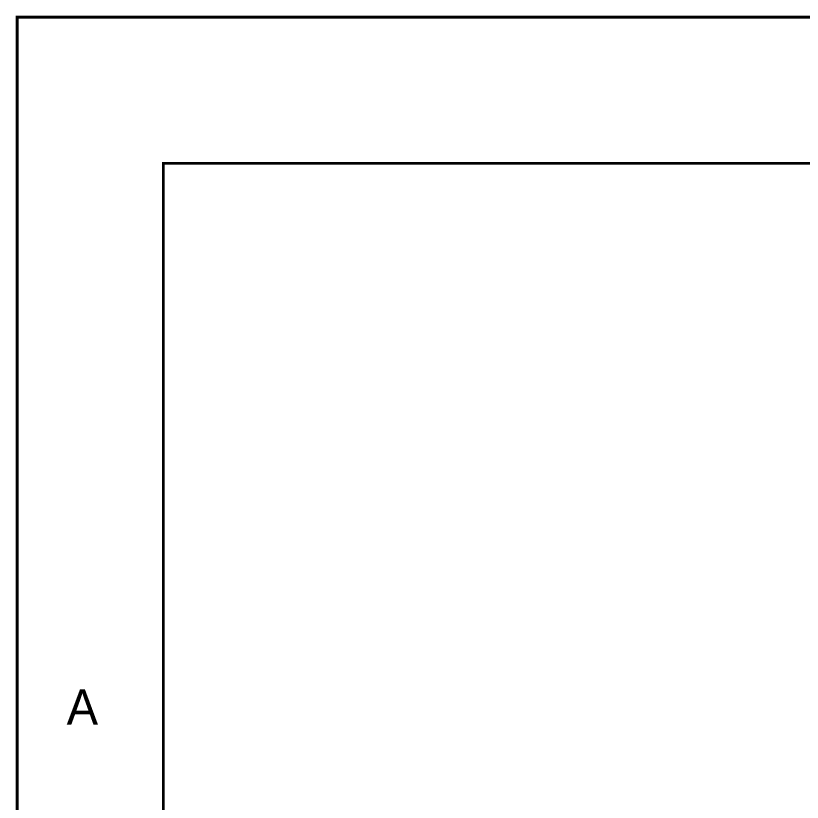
# Model space of a CAD drawing. Header units: millimetres. Extents: x 0 to 9.5, y 0 to 7.5.
# Drawn here: x -0.001 to 1.076, y 6.425 to 7.502 of the extents above; entities that cross this region are included whole.
import ezdxf

# ---------------------------------------------------------------- set-up
doc = ezdxf.new("R2010")
doc.units = ezdxf.units.MM
doc.header["$MEASUREMENT"] = 0
doc.layers.add('Sheet', color=255, linetype='Continuous')

msp = doc.modelspace()

# ---------------------------------------------------------------- linework, layer by layer
at = {"layer": 'Sheet', "const_width": 0.0039}
msp.add_lwpolyline([(0.0007, 7.5), (0.2007, 7.5)], dxfattribs=at)
for points in [[(0.0008, 7.5), (0.0008, 0), (9.4996, 0), (9.4996, 7.5), (0.0008, 7.5), (0.0008, 7.5)], [(0.0008, 7.5), (9.4996, 7.5), (9.4996, 0), (0.0008, 0), (0.0008, 7.5)], [(0.2009, 7.2999), (0.2009, 0.1997), (9.2995, 0.1997), (9.2995, 7.2999), (0.2009, 7.2999), (0.2009, 7.2999)], [(0.2009, 7.2999), (9.2995, 7.2999), (9.2995, 0.1997), (0.2009, 0.1997), (0.2009, 7.2999)]]:
    msp.add_lwpolyline(points, close=True, dxfattribs=at)

# ---------------------------------------------------------------- texts
at = {"layer": 'Sheet'}
msp.add_text('A', height=0.0484, dxfattribs=at).set_placement((0.0684, 6.531))

doc.saveas('drawing.dxf')
